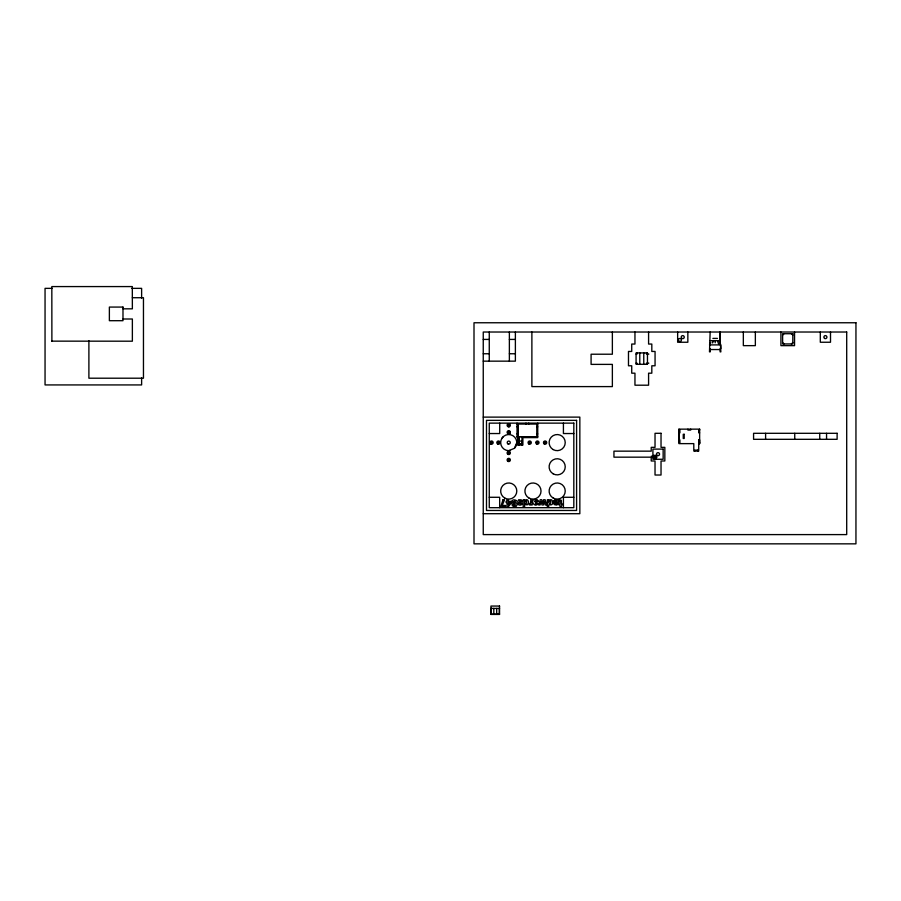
<?xml version="1.0" encoding="UTF-8"?>
<svg xmlns="http://www.w3.org/2000/svg" width="901" height="901" viewBox="0 0 901 901"><rect width="100%" height="100%" fill="white"/><g stroke="black" fill="none" stroke-linecap="round" stroke-linejoin="round"><path stroke-width="1.35" d="M499.717 423.132L499.717 433.539L489.266 433.539M537.751 423.132L537.717 437.616L522.884 437.616L522.884 445.049L517.962 445.049L517.962 437.604L517.039 437.604L517.039 423.132M517.962 436.681L517.962 424.056L517.962 436.681L536.793 436.692L536.782 424.056M521.961 445.049L521.961 436.681L517.039 436.681M678.971 429.146L678.971 443.63L693.793 443.63L693.793 451.063L698.714 451.063L698.714 443.63L699.638 443.619L699.638 429.146L678.971 429.146L678.971 442.706L679.895 442.706L679.895 439.925L678.971 439.925M687.913 429.146L687.913 430.07L690.695 430.07L690.695 429.146M697.768 450.128L697.768 451.063L697.768 450.128L694.716 450.128L694.716 451.063M699.638 442.695L698.703 442.695L698.714 439.925L699.638 439.925L699.638 443.63L698.703 443.63M712.815 342.785L712.882 340.668L712.207 342.785M710.405 342.785L710.213 344.903L710.484 342.785M516.802 442.594L514.448 448.304L508.738 450.669A8.075 8.075 0 0 1 500.945 440.51A8.075 8.075 0 0 1 512.77 435.611A8.075 8.075 0 0 1 514.448 448.304M654.396 458.35C653.653 448.991 661.266 464.432 651.333 456.109M710.146 332.019L709.481 351.863L710.213 351.863L710.213 348.608M510.034 433.246L510.338 432.221M501.744 438.562L503.028 436.895M782.62 335.104L784.005 333.719M791.427 343.945L792.812 342.56M508.738 450.669L510.124 450.489M52.044 288.354L45.05 288.354L45.05 384.93L141.626 384.93L141.626 377.936M131.828 288.354L141.626 288.354L141.626 298.152M132.368 297.724L143.462 297.724L143.462 378.206L88.895 378.206L88.895 340.736M123.054 308.829L132.368 308.829L132.312 286.574L51.83 286.574L51.886 341.197M123.054 318.999L132.368 318.999L132.368 341.197L51.83 341.141M712.882 338.404L717.444 338.404M483.251 339.418L489.266 339.418M509.369 339.418L515.383 339.418M710.146 340.668L720.192 340.668L720.856 351.863L720.113 351.863L720.113 348.608L720.856 348.608L720.856 344.903L709.481 344.903M710.213 349.543L720.113 349.543M483.251 353.755L489.266 353.755M509.369 353.755L515.383 353.755M636.083 354.082L637.007 354.082L637.007 352.922M648.844 354.082L646.535 354.082L646.535 352.922M483.251 361.155L515.383 361.155L515.383 332.019M636.083 363.148L637.007 363.148L637.007 364.297M648.844 363.148L646.535 363.148L646.535 364.297M483.251 417.118L579.839 417.118L579.839 513.705L483.251 513.705M517.039 424.056L537.717 424.056M517.039 426.837L517.962 426.837M536.782 426.837L537.717 426.837M678.971 430.07L679.895 430.07L679.895 432.852L678.971 432.852M699.638 432.852L698.714 432.852L698.714 430.07L699.638 430.07L699.638 429.146M573.824 433.539L563.418 433.539L563.418 423.132M517.039 433.91L517.962 433.91M536.782 433.91L537.717 433.91M521.961 436.681L537.717 436.692M518.908 441.073L521.961 441.073L521.961 444.125L518.908 444.125L521.961 444.125M489.266 497.284L499.672 497.284L499.672 507.691M573.824 497.284L563.418 497.284L563.418 507.691M490.944 608.412L499.548 608.412M490.944 614.122L499.548 614.122M655.432 455.467L656.48 456.266M655.691 455.94L656.638 456.638M655.703 456.311L656.683 457.032M653.642 455.253L656.638 457.426M653.484 455.613L656.48 457.787M653.248 455.929L656.243 458.102M652.943 456.188L655.928 458.35M652.977 456.548L653.63 457.021M652.606 456.356L655.556 458.496M652.988 456.908L653.687 457.415M654.216 457.866L655.162 458.553M653.101 457.246L654.768 458.496M791.427 333.719L792.812 335.104M782.62 342.56L784.005 343.945M524.63 504.323L527.198 504.875L528.459 502.904A3.784 3.784 0 0 0 528.358 501.339L527.918 500.438A2.072 2.072 0 0 0 526.702 499.65L524.562 500.393L524.54 499.728L523.177 499.728L523.177 506.959L524.619 506.959L524.619 504.323M717.444 340.668L718.525 343.844M719.37 341.727L719.865 343.844M719.572 340.668L719.91 343.292L719.73 332.019M715.169 340.668L715.191 342.785M830.508 332.019L830.508 342.245L820.304 342.245L820.304 332.019M826.555 433.302L826.555 439.316M819.741 433.302L819.741 439.316M794.738 433.302L794.738 439.316M794.547 332.019L794.547 345.646L780.919 345.646L780.919 332.019M765.602 433.302L765.602 439.316M755.353 332.019L755.353 345.646L743.336 345.646L743.336 332.019M720.192 332.019L720.192 340.668M698.703 439.925L698.703 442.695M687.846 332.019L687.846 342.245L677.642 342.245L677.642 332.019M648.585 332.019L648.585 344.047L651.817 344.047L651.817 351.446L655.061 351.446L655.061 365.783L651.817 365.783L651.817 373.183L648.585 373.183L648.585 385.2L634.957 385.2L634.957 373.183L631.725 373.183L631.725 365.783L628.481 365.783L628.481 351.446L631.725 351.446L631.725 344.047L634.957 344.047L634.957 332.019M643.764 352.922L643.764 364.297M639.778 352.922L639.778 364.297M612.365 332.019L612.365 354.217L591.09 354.217L591.09 364.387L612.365 364.387L612.365 386.597L531.883 386.597L531.883 332.019M528.763 423.132L528.763 424.056M525.993 423.132L525.993 424.056M517.962 437.604L517.962 445.049M509.369 332.019L509.369 361.155M499.323 608.412L499.323 614.426M496.676 608.412L496.676 614.426M493.816 608.412L493.816 614.426M491.18 608.412L491.18 614.426M489.266 332.019L489.266 361.155M518.908 436.681L518.908 445.049L518.908 436.681M511.824 502.634L512.354 505.799L515.045 506.903A2.399 2.399 0 0 0 516.307 506.204L516.814 505.382A2.883 2.883 0 0 0 516.859 503.524C516.048 500.832 509.639 503.659 515.181 500.933C520.057 501.778 511.182 497.082 511.824 502.634M490.606 442.414C491.957 445.871 493.196 439.756 490.606 442.414M534.789 501.429C535.858 504.211 537.796 498.478 534.789 501.429M558.507 502.341L557.764 504.312A2.59 2.59 0 0 1 556.401 505.044L554.216 504.537L553.304 502.589L553.293 501.992L557.066 501.992L555.782 500.663A1.284 1.284 0 0 0 554.779 501.114L553.383 501.35L555.016 499.695L556.953 499.796A2.309 2.309 0 0 1 558.091 500.753L558.507 502.341M538.246 501.159C535.656 503.096 533.313 504.706 538.088 503.355C536.377 507.533 530.892 503.625 533.144 499.728L537.165 499.683L538.246 501.159M524.63 501.733C525.576 508.367 528.65 497.825 524.63 501.733M548.788 501.733C549.745 508.367 552.82 497.825 548.788 501.733M522.231 503.422C522.186 505.743 517.782 505.698 517.636 503.434L520.789 503.659L517.636 502.015L518.604 499.796L521.195 499.807L522.343 501.429C518.098 499.909 519.258 501.418 522.231 503.422M530.779 502.082L530.464 503.276C527.862 503.468 529.169 506.542 530.824 503.986L530.847 504.965L532.209 504.965L532.209 499.728L530.779 499.728L530.779 502.082M503.04 499.728L500.719 506.812L505.562 506.812L505.562 505.472L502.195 505.472L504.571 499.728L503.04 499.728M497.566 442.357C498.692 445.894 500.303 439.868 497.566 442.357M507.837 425.013C508.975 428.549 510.585 422.524 507.837 425.013M528.786 442.357C529.923 445.894 531.534 439.868 528.786 442.357M536.5 442.357C537.638 445.894 539.249 439.868 536.5 442.357M544.215 442.357C545.353 445.894 546.963 439.868 544.215 442.357M513.401 503.952L513.987 505.664L515.271 505.36L514.955 503.254L513.401 503.952M507.849 459.668C508.828 463.249 510.709 457.303 507.849 459.668M507.86 452.64C508.817 456.221 510.721 450.286 507.86 452.64M557.066 502.904L555.872 504.019L554.734 502.904L557.066 502.904M507.86 431.973C508.727 435.577 510.788 429.687 507.86 431.973M552.628 502.904C552.493 507.038 546.806 502.578 548.788 506.959L547.346 506.959L547.346 499.728L548.709 499.728L548.709 500.393L550.871 499.65A2.072 2.072 0 0 1 552.088 500.438L552.527 501.339A3.784 3.784 0 0 1 552.628 502.904M544.249 501.406L543.382 504.965L541.985 504.965L541.096 501.418L540.104 504.965L538.629 504.965L540.285 499.728L541.76 499.728L542.695 503.242L543.596 499.728L545.094 499.728L546.749 504.965L545.229 504.965L544.272 501.406M510.281 502.555L508.423 505.01L508.423 502.555L510.281 502.555M511.419 502.679L508.344 506.812L507.06 506.812L507.06 502.555L506.114 502.555L506.114 501.373L507.06 501.373L507.06 499.728L508.423 499.728L508.423 501.373L511.419 501.373L511.419 502.679M559.161 500.81L558.947 499.728L561.3 500.269L561.436 503.997L562.303 503.997L561.436 506.531L559.994 506.531L559.994 504.965L558.947 504.965L558.947 503.997L559.994 503.997L559.96 501.102L559.161 500.81M122.987 307.072L109.37 307.072L109.37 320.7L122.987 320.7L122.987 307.072M855.95 322.761L474.005 322.761L474.005 543.844L855.95 543.844L855.95 322.761M846.703 332.019L483.251 332.019L483.251 534.597L846.703 534.597L846.703 332.019M792.812 333.719L782.62 333.719L782.62 343.945L792.812 343.945L792.812 333.719M647.459 352.922L636.083 352.922L636.083 364.297L647.459 364.297L647.459 352.922M576.595 420.362L486.495 420.362L486.495 510.462L576.595 510.462L576.595 420.362M573.824 423.132L489.266 423.132L489.266 507.691L573.824 507.691L573.824 423.132M661.03 433.302L655.027 433.302L655.027 447.346L651.22 447.346L651.22 451.153L613.941 451.153L613.941 457.167L651.22 457.167L651.22 460.974L655.027 460.974L655.027 475.018L661.03 475.018L661.03 460.974L664.837 460.974L664.837 447.346L661.03 447.346L661.03 433.302M837.119 433.302L753.574 433.302L753.574 439.316L837.119 439.316L837.119 433.302M684.197 434.305L683.262 434.305L683.262 438.472L684.197 438.472L684.197 434.305M663.147 449.103L652.91 449.103L652.91 459.273L663.147 459.273L663.147 449.103M499.548 606.058L490.944 606.058L490.944 614.426L499.548 614.426L499.548 606.058M508.885 426.871L508.457 426.849A1.622 1.622 0 0 1 507.409 424.326A1.622 1.622 0 0 1 510.135 424.439A1.622 1.622 0 0 1 508.885 426.871M824.629 338.449A1.532 1.532 0 0 0 826.927 337.132A1.532 1.532 0 0 0 824.629 335.814A1.532 1.532 0 0 0 824.629 338.449M657.268 455.478A1.532 1.532 0 0 0 659.555 454.16A1.532 1.532 0 0 0 657.268 452.843A1.532 1.532 0 0 0 657.268 455.478M507.973 443.923A1.532 1.532 0 0 0 510.259 442.594A1.532 1.532 0 0 0 507.973 441.276A1.532 1.532 0 0 0 507.973 443.923M507.759 433.572A1.622 1.622 0 0 0 510.338 432.469A1.622 1.622 0 0 0 508.108 430.791A1.622 1.622 0 0 0 507.759 433.572M490.707 444.002A1.622 1.622 0 0 0 493.14 442.594A1.622 1.622 0 0 0 490.707 441.197A1.622 1.622 0 0 0 490.707 444.002M497.645 444.002A1.622 1.622 0 0 0 500.078 442.594A1.622 1.622 0 0 0 497.645 441.197A1.622 1.622 0 0 0 497.645 444.002M507.59 454.07A1.622 1.622 0 0 0 510.304 453.338A1.622 1.622 0 0 0 508.322 451.356A1.622 1.622 0 0 0 507.59 454.07M507.59 461.087A1.622 1.622 0 0 0 510.304 460.366A1.622 1.622 0 0 0 508.322 458.384A1.622 1.622 0 0 0 507.59 461.087M528.876 444.002A1.622 1.622 0 0 0 531.297 442.594A1.622 1.622 0 0 0 528.876 441.197A1.622 1.622 0 0 0 528.876 444.002M536.591 444.002A1.622 1.622 0 0 0 539.012 442.594A1.622 1.622 0 0 0 536.591 441.197A1.622 1.622 0 0 0 536.591 444.002M544.305 444.002A1.622 1.622 0 0 0 546.727 442.594A1.622 1.622 0 0 0 544.305 441.197A1.622 1.622 0 0 0 544.305 444.002M504.695 498.028A8.075 8.075 0 0 0 516.802 491.034A8.075 8.075 0 0 0 504.695 484.051A8.075 8.075 0 0 0 504.695 498.028M553.146 449.576A8.053 8.053 0 0 0 565.231 442.594A8.053 8.053 0 0 0 553.146 435.622A8.053 8.053 0 0 0 553.146 449.576M553.146 498.016A8.053 8.053 0 0 0 565.231 491.034A8.053 8.053 0 0 0 553.146 484.062A8.053 8.053 0 0 0 553.146 498.016M553.135 473.802A8.075 8.075 0 0 0 565.242 466.819A8.075 8.075 0 0 0 553.135 459.825A8.075 8.075 0 0 0 553.135 473.802M528.932 498.028A8.075 8.075 0 0 0 541.028 491.034A8.075 8.075 0 0 0 528.932 484.051A8.075 8.075 0 0 0 528.932 498.028M679.106 341.321A1.532 1.532 0 0 0 681.393 340.004A1.532 1.532 0 0 0 679.106 338.675A1.532 1.532 0 0 0 679.106 341.321M681.967 338.449A1.532 1.532 0 0 0 684.264 337.132A1.532 1.532 0 0 0 681.967 335.814A1.532 1.532 0 0 0 681.967 338.449"/></g></svg>
